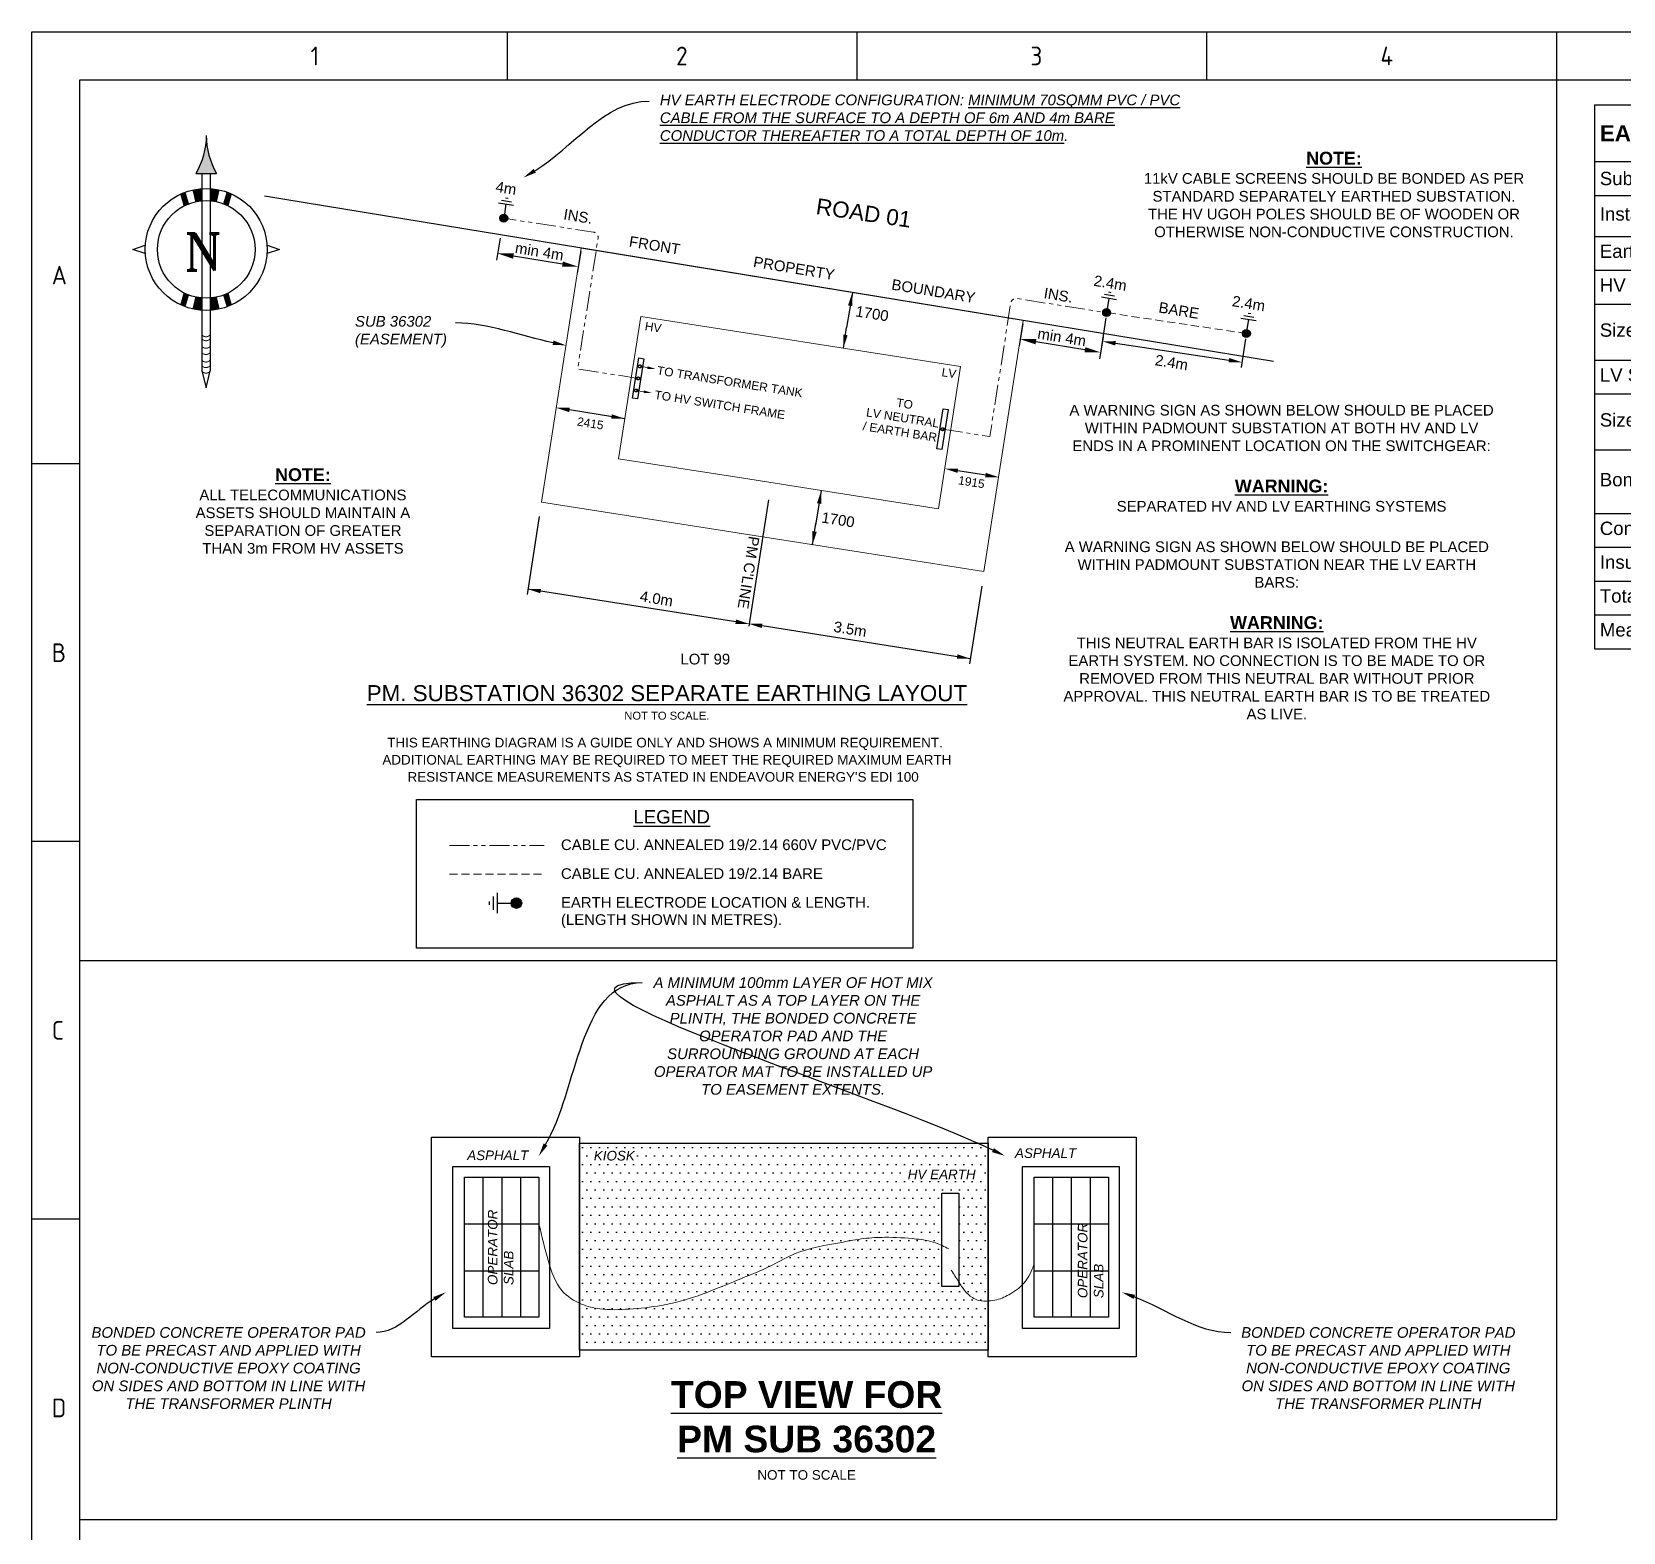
# Paper-space layout 'SHEET 4' of a CAD drawing. Header units: metres, sheet in millimetres. Extents: x -19 to 814, y -3 to 583.
# Drawn here: x -19.4 to 278.8, y 302.3 to 583.4 of the extents above; entities that cross this region are included whole.
import ezdxf
from ezdxf import colors
from ezdxf.entities.mleader import LeaderData, LeaderLine
from ezdxf.enums import TextEntityAlignment as Align
from ezdxf.math import Vec2, Vec3

# ---------------------------------------------------------------- set-up
doc = ezdxf.new("R2010")
doc.units = ezdxf.units.M
for name, pattern in [('DASHED', [0.75, 0.5, -0.25]), ('IE Trench LV', [6.5, 5, -1.5]), ('PHANTOM2', [1.25, 0.625, -0.125, 0.125, -0.125, 0.125, -0.125])]:
    doc.linetypes.add(name, pattern=pattern)
for name, color, linetype in [('_User Miscellaneous1', 7, 'Continuous'), ('_User Miscellaneous_EARTHING', 7, 'Continuous'), ('Notes', 7, 'Continuous'), ('Notes_SP_MISC', 7, 'Continuous'), ('OH_Details_SP_MISC', 7, 'Continuous')]:
    doc.layers.add(name, color=color, linetype=linetype)
doc.layers.add('Cadastre Roads_SP_EXT', color=9, linetype='Continuous', lineweight=5)
doc.styles.add('ARIAL', font='arial.ttf', dxfattribs={"height": 2})
doc.styles.add('iecARIAL', font='arial.ttf', dxfattribs={"height": 2})
doc.styles.add('iecISOCP', font='isocp.shx')
doc.styles.add('Roman', font='romant.shx')
doc.styles.get("Standard").update_dxf_attribs({"font": 'arial.ttf'})
doc.dimstyles.new('GISCAD Dim Style', dxfattribs={"dimtxt": 2.5, "dimasz": 3, "dimexe": 1.25, "dimexo": 0.625, "dimtad": 1, "dimtoh": 1, "dimdec": 1, "dimtxsty": 'ARIAL', "dimcen": 2.5, "dimadec": 0, "dimazin": 0, "dimtfac": 1, "dimtdec": 1, "dimtmove": 0, "dimatfit": 3, "dimfxl": 1.25, "dimarcsym": 0})
pattern_1 = [(0, (352.1004, -47.8962), (0.79375, 1.5875), [0, -1.5875])]

# ---------------------------------------------------------------- blocks, each defined once
blk = doc.blocks.new('A1_FRAME_TITLE')
at = {"layer": 'Notes', "linetype": 'Continuous'}
for p, q in [((89.14, 574.39), (89.14, 583.39)), ((154.65, 574.39), (154.65, 583.39)), ((220.16, 574.39), (220.16, 583.39)), ((285.67, 574.39), (285.67, 583.39)), ((9, 502.43), (0, 502.43)), ((8.99, 431.68), (0, 431.68)), ((8.99, 360.93), (0, 360.93))]:
    blk.add_line(p, q, dxfattribs=at)
at = {"layer": 'Notes', "linetype": 'Continuous', "flags": 128}
for points in [[(0, 583.39), (833.37, 583.39), (833.37, -3.03), (0, -3.03)], [(9, 574.39), (824.37, 574.39), (824.37, 5.97), (9, 5.97)]]:
    blk.add_lwpolyline(points, close=True, dxfattribs=at)
blk.add_attdef('DRAFT_NUM', (29.9, 23.29), '', height=2.5, rotation=90)
at = {"layer": 'Notes', "style": 'iecISOCP'}
for s, p in [('1', (52.24, 577.12)), ('2', (120.7, 577.12)), ('3', (187.09, 577.12)), ('4', (252.67, 577.12)), ('A', (3.74, 536.06)), ('B', (3.74, 465.31)), ('C', (3.74, 394.56)), ('D', (3.74, 323.81))]:
    blk.add_text(s, height=3.5, dxfattribs=at).set_placement(p)
at = {"layer": 'Notes', "style": 'iecISOCP', "flags": 8}
blk.add_attdef('VERSION_NO', text='', height=2.5, rotation=90, dxfattribs=at).set_placement((302.04, 43.81), align=Align.MIDDLE_CENTER)
at = {"layer": 'Notes', "style": 'iecISOCP'}
for tag, p in [('CAP_NO', (513.19, 43.46)), ('IE_NUM', (513.05, 37.81)), ('REF_No_1', (335.24, 32.31)), ('REF_1', (362.52, 32.31)), ('GEN_WO', (441.71, 31.76)), ('HV_SWITCH', (513.46, 32.16)), ('REF_No_2', (335.24, 26.31)), ('REF_2', (362.52, 26.31)), ('OH_WO', (441.71, 25.81)), ('UBD_REF', (513.05, 25.83)), ('REF_No_3', (335.24, 20.31)), ('REF_3', (362.52, 20.31)), ('UG_WO', (441.71, 20.05)), ('GIS_MAP_No', (513.05, 20.04)), ('REF_No_4', (335.24, 14.31)), ('REF_4', (362.52, 14.31)), ('SUB_WO', (441.71, 13.81)), ('HV_OP_DIAG', (513.33, 14.2)), ('LGA', (512.95, 7.78)), ('ExportID', (9.08, 2.39))]:
    blk.add_attdef(tag, p, '', height=2.5, dxfattribs=at)
for tag, height, p in [('T1', 3.5, (684.37, 39.47)), ('T2', 3.5, (684.37, 34.35)), ('scale', 2.5, (567.76, 33.27)), ('T3', 3.5, (684.37, 28.92)), ('DRAWN', 2.5, (567.76, 24.93)), ('T4', 3.5, (684.37, 23.66)), ('T5', 3.5, (684.37, 18.23)), ('REV', 5, (820.05, 17.1)), ('DATE', 2.5, (567.76, 16.88)), ('T6', 3.5, (684.37, 12.97)), ('DESIGN', 2.5, (605.62, 9.15))]:
    blk.add_attdef(tag, text='', height=height, dxfattribs=at).set_placement(p, align=Align.CENTER)
blk.add_attdef('NUM', text='', height=7, dxfattribs=at).set_placement((792.37, 20.12), align=Align.MIDDLE_CENTER)
for tag, p in [('NS', (790.71, 8.12)), ('SHTS', (805.41, 8.12))]:
    blk.add_attdef(tag, text='', height=2.5, dxfattribs=at).set_placement(p, align=Align.MIDDLE)
at = {"layer": 'Notes', "style": 'iecISOCP', "flags": 1}
for tag, p in [('ProjectType', (14.17, -26.8)), ('ProjectNumber', (23.56, -26.82)), ('DrawingNumber', (35.51, -26.8)), ('ProjectDescription', (47.56, -26.83)), ('ExportDate', (60.28, -26.79)), ('ExportUserName', (69.15, -26.8)), ('DesignerCompanyName', (81.48, -26.79)), ('ExportAreaOfInterest', (97.1, -26.81)), ('GIS_SUCCESS', (112, -26.78)), ('CAD_SUCCESS', (121.79, -26.78)), ('DEPOTCODE', (132.11, -26.88)), ('ExportCategories', (140.08, -26.8)), ('Comments', (154.38, -26.88))]:
    blk.add_attdef(tag, p, '', height=1, dxfattribs=at)
blk = doc.blocks.new('NorthPnt 12')
blk.add_hatch(color=256).paths.add_polyline_path([(1.92, -7.1, -0.127271), (0, 0, -0.127271), (-1.92, -7.1)])
for p, q in [((-1.92, -7.1), (1.92, -7.1)), ((11.43, -20.57), (13.72, -21.34)), ((13.72, -21.34), (11.43, -22.1))]:
    blk.add_line(p, q)
for points in [[(0, 0, -0.127271), (-1.92, -7.1, -0.127271)], [(0, 0, 0.127271), (1.92, -7.1, 0.127271)]]:
    blk.add_lwpolyline(points, format="xyb")
for points in [[(-0.84, -7.1), (-0.84, -38.86)], [(0.76, -7.1), (0.76, -38.86)], [(-11.43, -22.1), (-13.72, -21.34), (-11.43, -20.57)], [(-0.84, -38.86), (-0.84, -44.06)], [(0.76, -38.86), (0.76, -44.06)], [(-0.83, -44.06), (-0.03, -47.24), (0.76, -44.06)]]:
    blk.add_lwpolyline(points)
at = {"const_width": 0.183}
for points in [[(-0.84, -37.33, 0.465825), (0.75, -37.33, 0.465825)], [(-0.84, -38.07, 0.465825), (0.75, -38.07, 0.465825)], [(-0.84, -39.48, 0.465825), (0.75, -39.48, 0.465825)], [(-0.84, -40.66, 0.465825), (0.75, -40.66, 0.465825)], [(-0.84, -42.07, 0.465825), (0.75, -42.07, 0.465825)], [(-0.84, -43.1, 0.465825), (0.75, -43.1, 0.465825)], [(-0.84, -44.14, 0.465825), (0.75, -44.14, 0.465825)]]:
    blk.add_lwpolyline(points, format="xyb", dxfattribs=at)
for radius in [11.43, 9.14]:
    blk.add_circle((0, -21.34), radius)
for points in [[(-4.87, -11), (-3.86, -10.64), (-4.24, -13.23), (-3.2, -12.81)], [(-2.57, -10.22), (-0.83, -9.96), (-2.05, -12.45), (-0.83, -12.35)], [(2.51, -10.22), (0.77, -9.96), (1.99, -12.45), (0.77, -12.35)], [(4.8, -11), (3.8, -10.64), (4.18, -13.23), (3.14, -12.81)], [(-4.87, -31.67), (-3.86, -32.03), (-4.24, -29.45), (-3.2, -29.86)], [(4.8, -31.67), (3.8, -32.03), (4.18, -29.45), (3.14, -29.86)], [(-2.57, -32.45), (-0.83, -32.71), (-2.05, -30.22), (-0.83, -30.33)], [(2.51, -32.45), (0.77, -32.71), (1.99, -30.22), (0.77, -30.33)]]:
    blk.add_solid(points)
at = {"color": 7, "style": 'Roman'}
blk.add_text('N', height=6.91, dxfattribs=at).set_placement((-4.19, -25.27), (3.04, -25.27), align=Align.ALIGNED)
blk = doc.blocks.new('m4')
at = {"layer": 'Notes', "color": 7, "linetype": 'Continuous'}
for points in [[(0, -1.95), (0, 0)], [(-1.43, -1.95), (1.43, -1.95)], [(-0.95, -2.52), (0.95, -2.52)], [(-0.24, -3.09), (0.24, -3.09)]]:
    blk.add_lwpolyline(points, dxfattribs=at)
blk = doc.blocks.new('*D81')
at = {"layer": '_User Miscellaneous1', "color": 0, "lineweight": -2, "transparency": 16777216}
for p, q in [((68.4, 544.74), (67.73, 540.65)), ((80.06, 539.89), (70.89, 541.39)), ((83.49, 542.27), (82.82, 538.17))]:
    blk.add_line(p, q, dxfattribs=at)
at = {"layer": '_User Miscellaneous1', "color": 0, "transparency": 16777216}
for points in [[(70.97, 541.89), (70.81, 540.9), (67.93, 541.88)], [(80.14, 540.38), (79.98, 539.4), (83.02, 539.4)]]:
    blk.add_solid(points, dxfattribs=at)
at = {"layer": '_User Miscellaneous1', "color": 0, "transparency": 16777216, "insert": (75.74, 542.25), "char_height": 2, "attachment_point": 5, "rotation": 350.6881, "style": 'ARIAL'}
blk.add_mtext('min 4m', dxfattribs=at)
blk = doc.blocks.new('*D82')
at = {"layer": '_User Miscellaneous1', "color": 0, "lineweight": -2, "transparency": 16777216}
for p, q in [((166.28, 528.69), (165.61, 524.6)), ((177.94, 523.84), (168.77, 525.34)), ((181.37, 526.22), (180.7, 522.12))]:
    blk.add_line(p, q, dxfattribs=at)
at = {"layer": '_User Miscellaneous1', "color": 0, "transparency": 16777216}
for points in [[(168.85, 525.84), (168.69, 524.85), (165.81, 525.83)], [(178.02, 524.33), (177.86, 523.35), (180.9, 523.35)]]:
    blk.add_solid(points, dxfattribs=at)
at = {"layer": '_User Miscellaneous1', "color": 0, "transparency": 16777216, "insert": (173.62, 526.2), "char_height": 2, "attachment_point": 5, "rotation": 350.6881, "style": 'ARIAL'}
blk.add_mtext('min 4m', dxfattribs=at)
blk = doc.blocks.new('*T83')
at = {"layer": 'Notes', "lineweight": -2, "transparency": 16777216}
for p, q in [((0, 0), (186.23, 0)), ((0, 0), (0, -101.89)), ((186.23, 0), (186.23, -101.89)), ((0, -10.62), (186.23, -10.62)), ((132.89, -10.62), (132.89, -101.89)), ((0, -16.96), (186.23, -16.96)), ((0, -24.62), (186.23, -24.62)), ((0, -30.95), (186.23, -30.95)), ((0, -37.3), (186.23, -37.3)), ((0, -47.79), (186.23, -47.79)), ((0, -54.15), (186.23, -54.15)), ((0, -64.63), (186.23, -64.63)), ((0, -76.53), (186.23, -76.53)), ((0, -82.87), (186.23, -82.87)), ((0, -89.2), (186.23, -89.2)), ((0, -95.55), (186.23, -95.55)), ((0, -101.89), (186.23, -101.89))]:
    blk.add_line(p, q, dxfattribs=at)
at = {"layer": 'Notes', "color": 0, "transparency": 16777216, "attachment_point": 4}
for s, insert, char_height, width in [('{\\fArial|b1|i0|c0|p34;EARTHING DATA TO BE CAPTURE TO GIS}', (1, -5.31), 3, 184.2343), ('Substation No. ', (1, -13.79), 2.5, 130.8911), ('36302', (133.89, -13.79), 2.5, 51.3432), ('Installation Type', (1, -20.79), 2.5, 130.8911), ('Underground', (133.89, -20.79), 2.5, 51.3432), ('Earthing System Type', (1, -27.78), 2.5, 130.8911), ('Separate', (133.89, -27.78), 2.5, 51.3432), ('HV Separate Earthing Grid Resistance (Separate Earthing Only)', (1, -34.13), 2.5, 130.8911), ('26 Ohm +/- 5Ohm', (133.89, -34.13), 2.5, 51.3432), ('Size/No. of HV Electrodes (Separate Earthing Only)', (1, -42.55), 2.5, 130.8911), ('2.4 / 1 Electrode', (133.89, -42.55), 2.5, 51.3432), ('LV Separate Earthing Grid Resistance (Separate Earthing Only)', (1, -50.97), 2.5, 130.8911), ('25 Ohm', (133.89, -50.97), 2.5, 51.3432), ('Size/No. of LV Electrodes (Separate Earthing Only)', (1, -59.39), 2.5, 130.8911), ('2.4 / 2 Electrodes', (133.89, -59.39), 2.5, 51.3432), ('70mm² black SDI Cu conductor (19/2.14 Cu OR equivalent)', (133.89, -70.58), 2.5, 51.3432), ('Bonding Conductor Size in mm2 (Insulated/Bare)', (1, -70.58), 2.5, 130.8911), ('Connection Type (CAD or Crimp)', (1, -79.7), 2.5, 130.8911), ('Crimp', (133.89, -79.7), 2.5, 51.3432), ('Insulated depth from Ground Level (in Metres)', (1, -86.03), 2.5, 130.8911), ('6', (133.89, -86.03), 2.5, 51.3432), ('Total length of Earth Electrode System Cable (incl. Insulated & Bare in Metres)', (1, -92.37), 2.5, 130.8911), ('30 (m)', (133.89, -92.37), 2.5, 51.3432), ('Measured Earth Resistance in Ohms (to be measured by L1 ASP on commissioning)', (1, -98.72), 2.5, 130.8911), ('                   Ohm', (133.89, -98.72), 2.5, 51.3432)]:
    blk.add_mtext(s, dxfattribs=dict(at, insert=insert, char_height=char_height, width=width))

psp = doc.layouts.new('SHEET 4')

# ---------------------------------------------------------------- hatches: boundary and pattern name
at = {"layer": '_User Miscellaneous_EARTHING'}
h = psp.add_hatch(dxfattribs=at)
h.set_pattern_fill('DOTS', color=256)
h.set_pattern_definition(pattern_1)
edge = h.paths.add_edge_path()
edge.add_line((151.12, 365.83), (154.34, 365.83))
edge.add_line((154.34, 365.83), (154.34, 349.14))
edge.add_spline(control_points=[(154.34, 349.14), (154.69, 348.58), (155.37, 347.49), (156.62, 346.27), (158.16, 345.58), (159.2, 345.58), (159.8, 345.62)], knot_values=[8.918328, 8.918328, 8.918328, 8.918328, 15.47475, 21.791914, 26.021943, 32.008013, 32.008013, 32.008013, 32.008013], degree=3, periodic=0)
edge.add_line((159.8, 345.62), (159.8, 375.17))
edge.add_line((159.8, 375.17), (83.27, 375.17))
edge.add_line((83.27, 375.17), (83.27, 345.18))
edge.add_spline(control_points=[(83.27, 345.18), (83.38, 345.13), (84.6, 344.6), (87.67, 343.85), (92.76, 344.04), (98.96, 344.67), (105.32, 346.39), (112.15, 349.3), (118.34, 351.64), (124.84, 355.41), (130.84, 356.27), (136.43, 357.38), (141.12, 357.64), (145.59, 357.36), (149.21, 356.85), (150.73, 356.22), (151.12, 356.04)], knot_values=[57.855555, 57.855555, 57.855555, 57.855555, 59.147611, 70.930707, 89.208356, 109.650717, 133.216893, 154.661507, 183.82377, 199.372061, 229.227908, 243.313772, 256.407225, 276.035817, 288.192058, 292.511186, 292.511186, 292.511186, 292.511186], degree=3, periodic=0)
edge.add_line((151.12, 356.04), (151.12, 365.83))
h.paths.add_polyline_path([(144.2, 367.44), (157.9, 367.44), (157.9, 371.15), (144.2, 371.15)], flags=24)
h.paths.add_polyline_path([(85.37, 370.93), (94.14, 370.93), (94.14, 374.64), (85.37, 374.64)], flags=24)
h = psp.add_hatch(dxfattribs=at)
h.set_pattern_fill('DOTS', color=256)
h.set_pattern_definition(pattern_1)
edge = h.paths.add_edge_path()
edge.add_spline(control_points=[(159.8, 345.62), (159.2, 345.58), (158.16, 345.58), (156.62, 346.27), (155.37, 347.49), (154.69, 348.58), (154.34, 349.14)], knot_values=[8.918328, 8.918328, 8.918328, 8.918328, 14.904398, 19.134427, 25.451591, 32.008013, 32.008013, 32.008013, 32.008013], degree=3, periodic=0)
edge.add_line((154.34, 349.14), (154.34, 348.33))
edge.add_line((154.34, 348.33), (151.12, 348.33))
edge.add_line((151.12, 348.33), (151.12, 356.04))
edge.add_spline(control_points=[(151.12, 356.04), (150.73, 356.22), (149.21, 356.85), (145.59, 357.36), (141.12, 357.64), (136.43, 357.38), (130.84, 356.27), (124.84, 355.41), (118.34, 351.64), (112.15, 349.3), (105.32, 346.39), (98.96, 344.67), (92.76, 344.04), (87.67, 343.85), (84.6, 344.6), (83.38, 345.13), (83.27, 345.18)], knot_values=[57.855555, 57.855555, 57.855555, 57.855555, 62.174683, 74.330924, 93.959516, 107.052969, 121.138834, 150.99468, 166.542971, 195.705234, 217.149848, 240.716024, 261.158385, 279.436034, 291.21913, 292.511186, 292.511186, 292.511186, 292.511186], degree=3, periodic=0)
edge.add_line((83.27, 345.18), (83.27, 336.41))
edge.add_line((83.27, 336.41), (159.8, 336.41))
edge.add_line((159.8, 336.41), (159.8, 345.62))
at = {"layer": 'Notes'}
h = psp.add_hatch(color=256, dxfattribs=at)
edge = h.paths.add_edge_path()
edge.add_arc((69.07, 548.5), 0.744, -8.5005, 351.4995)
h = psp.add_hatch(color=256, dxfattribs=at)
edge = h.paths.add_edge_path()
edge.add_arc((182.01, 530.8), 0.744, 170.6881, 530.6881, ccw=False)
h = psp.add_hatch(color=256, dxfattribs=at)
edge = h.paths.add_edge_path()
edge.add_arc((208.19, 526.89), 0.744, -8.5005, 351.4995)
h = psp.add_hatch(color=7, dxfattribs=at)
edge = h.paths.add_edge_path()
edge.add_arc((71.43, 420.16), 0.992, -462.7694, -102.7694)

# ---------------------------------------------------------------- linework, layer by layer
at = {"layer": '_User Miscellaneous1', "flags": 128}
for points in [[(93.18, 514.79), (94.36, 522.31), (95.29, 522.16), (94.12, 514.64)], [(152.34, 512.65), (151.16, 505.13), (150.22, 505.28), (151.4, 512.8)]]:
    psp.add_lwpolyline(points, close=True, dxfattribs=at)
at = {"layer": '_User Miscellaneous1', "linetype": 'IE Trench LV'}
for centre in [(94.24, 518.47), (94.59, 520.72), (93.88, 516.21), (151.28, 508.96)]:
    psp.add_circle(centre, 0.28, dxfattribs=at)
at = {"layer": '_User Miscellaneous_EARTHING'}
for p, q in [((65.17, 368.84), (65.17, 342.58)), ((68.68, 368.84), (68.68, 342.58)), ((72.21, 368.84), (72.21, 342.58)), ((171.88, 368.84), (171.88, 342.58)), ((175.39, 368.84), (175.39, 342.58)), ((178.92, 368.84), (178.92, 342.58)), ((61.7, 360.08), (75.66, 360.08)), ((168.41, 360.08), (182.37, 360.08)), ((61.7, 351.25), (75.66, 351.25)), ((168.41, 351.25), (182.37, 351.25))]:
    psp.add_line(p, q, dxfattribs=at)
for points in [[(266.31, 574.42), (266.31, 304.69)], [(-10.35, 409.43), (266.31, 409.43)], [(-10.35, 304.69), (266.31, 304.69)]]:
    psp.add_lwpolyline(points, dxfattribs=at)
for points in [[(55.55, 376.3), (83.27, 376.3), (83.27, 335.16), (55.55, 335.16)], [(159.8, 376.3), (187.52, 376.3), (187.52, 335.16), (159.8, 335.16)], [(83.27, 375.17), (159.8, 375.17), (159.8, 336.41), (83.27, 336.41)], [(59.51, 370.84), (77.63, 370.84), (77.63, 340.46), (59.51, 340.46)], [(166.22, 370.84), (184.34, 370.84), (184.34, 340.46), (166.22, 340.46)], [(61.7, 368.84), (75.66, 368.84), (75.66, 342.58), (61.7, 342.58)], [(168.41, 368.84), (182.37, 368.84), (182.37, 342.58), (168.41, 342.58)], [(151.12, 365.83), (154.34, 365.83), (154.34, 348.33), (151.12, 348.33)]]:
    psp.add_lwpolyline(points, close=True, dxfattribs=at)
at = {"layer": '_User Miscellaneous_EARTHING', "color": 1, "lineweight": 13}
psp.add_spline([(75.66, 360.08), (77.44, 353.04), (79.97, 347.56), (83.63, 345.03), (87.05, 344.14), (92.53, 344.09), (98.63, 344.79), (105.46, 346.6), (111.45, 348.96), (119.49, 352.41), (123.67, 354.49), (132.37, 356.6), (136.54, 357.3), (140.46, 357.54), (146.34, 357.22), (149.92, 356.52), (152.47, 355.37)], degree=3, dxfattribs=at)
psp.add_open_spline([(152.9, 351.39), (153.36, 350.67), (154.2, 349.37), (155.35, 347.51), (156.62, 346.27), (158.21, 345.56), (159.81, 345.59), (161.88, 345.84), (163.73, 346.76), (165.59, 347.99), (166.95, 349.39), (167.87, 350.99), (168.25, 352.05), (168.41, 352.53)], degree=3, knots=[0, 0, 0, 0, 8.587067, 15.47475, 21.791914, 26.021943, 32.564016, 37.46792, 46.794634, 52.750999, 59.749283, 66.03785, 71.0628, 71.0628, 71.0628, 71.0628], dxfattribs=at)
at = {"layer": 'Notes', "lineweight": 0, "ltscale": 3}
for p, q in [((83.59, 542.88), (166.38, 529.31)), ((166.38, 529.31), (162.09, 501.94)), ((162.09, 501.94), (159.03, 482.3)), ((159.03, 482.3), (76.14, 495.31))]:
    psp.add_line(p, q, dxfattribs=at)
at = {"layer": 'Notes'}
for p, q in [((134.37, 534.54), (133.3, 528.03)), ((132.68, 524.16), (133.3, 528.03)), ((181.87, 529.81), (181.06, 524.43)), ((183.68, 525.05), (204.92, 521.87)), ((208.04, 525.9), (207.24, 520.52)), ((91.72, 510.93), (81.37, 512.58)), ((159.35, 500.35), (154.13, 501.18)), ((118.65, 495.7), (114.95, 472.05)), ((128.55, 497.47), (127.48, 490.95)), ((75.71, 492.57), (73.42, 477.99)), ((126.9, 487.35), (127.54, 491.32)), ((112.52, 472.88), (73.58, 479)), ((158.6, 479.54), (156.31, 464.99)), ((156.46, 465.96), (117.45, 472.1))]:
    psp.add_line(p, q, dxfattribs=at)
at = {"layer": 'Notes', "lineweight": 0}
for p, q in [((94.72, 530.1), (154.66, 520.71)), ((154.66, 520.71), (150.48, 494.04)), ((113.96, 499.76), (90.54, 503.43)), ((130.99, 497.09), (113.96, 499.76)), ((150.48, 494.04), (130.99, 497.09))]:
    psp.add_line(p, q, dxfattribs=at)
at = {"layer": 'Notes', "color": 0, "linetype": 'PHANTOM2', "lineweight": 0, "ltscale": 6}
psp.add_line((58.87, 430.98), (76.65, 430.98), dxfattribs=at)
at = {"layer": 'Notes', "color": 0, "linetype": 'DASHED', "lineweight": 0, "ltscale": 3}
psp.add_line((58.87, 425.57), (76.65, 425.57), dxfattribs=at)
at = {"layer": 'Notes', "linetype": 'PHANTOM2', "lineweight": 0, "ltscale": 6, "flags": 128}
psp.add_lwpolyline([(151.28, 508.96), (160.12, 507.57), (164.05, 532.61, -0.414214), (165.19, 533.44), (182.01, 530.8)], format="xyb", dxfattribs=at)
at = {"layer": 'Notes', "linetype": 'DASHED', "lineweight": 0, "ltscale": 3, "flags": 128}
for points in [[(208.19, 526.89), (182.01, 530.8)], [(94.59, 520.72), (95.98, 520.5), (95.98, 520.5)], [(93.88, 516.21), (95.28, 515.99), (95.28, 515.99)]]:
    psp.add_lwpolyline(points, dxfattribs=at)
at = {"layer": 'Notes', "lineweight": 0, "flags": 128}
psp.add_lwpolyline([(90.54, 503.43), (94.72, 530.1)], dxfattribs=at)
at = {"layer": 'Notes'}
for centre in [(69.07, 548.5), (182.01, 530.8), (208.19, 526.89)]:
    psp.add_circle(centre, 0.744, dxfattribs=at)
at = {"layer": 'Notes', "color": 7}
psp.add_circle((71.43, 420.16), 0.992, dxfattribs=at)
at = {"layer": 'Notes'}
for points in [[(134.38, 532.02), (133.56, 532.16), (134.37, 534.56)], [(132.67, 526.69), (133.49, 526.56), (132.68, 524.16)], [(183.74, 525.46), (183.62, 524.64), (181.21, 525.42)], [(204.98, 522.29), (204.85, 521.46), (207.39, 521.5)], [(96.02, 520.75), (97.47, 520.27), (95.95, 520.26)], [(95.32, 516.24), (96.76, 515.76), (95.24, 515.75)], [(81.44, 512.99), (81.31, 512.17), (78.9, 512.97)], [(89.18, 510.93), (89.31, 511.75), (91.72, 510.95)], [(154.19, 501.59), (154.06, 500.77), (151.66, 501.57)], [(159.24, 499.95), (159.37, 500.77), (161.78, 499.97)], [(128.56, 494.95), (127.74, 495.09), (128.55, 497.49)], [(126.89, 489.87), (127.71, 489.73), (126.9, 487.33)], [(76.04, 479.03), (75.91, 478.21), (73.51, 479.01)], [(112.58, 473.29), (112.45, 472.47), (114.99, 472.49)], [(117.52, 472.51), (117.39, 471.69), (114.99, 472.49)], [(154.06, 466.77), (153.93, 465.95), (156.47, 465.97)]]:
    psp.add_solid(points, dxfattribs=at)
at = {"layer": 'OH_Details_SP_MISC', "color": 7, "linetype": 'Continuous'}
psp.add_lwpolyline([(52.74, 439.55), (145.67, 439.55), (145.67, 411.74), (52.74, 411.74)], close=True, dxfattribs=at)

# ---------------------------------------------------------------- block references
at = {"color": 0}
psp.add_blockref('A1_FRAME_TITLE', (-19.35, 0.02), dxfattribs=at)
psp.add_blockref('*T83', (273.4, 569.71))
at = {"layer": 'Notes', "color": 7}
psp.add_blockref('NorthPnt 12', (13.32, 563.98), dxfattribs=at)
at = {"layer": 'Notes', "extrusion": (0, 0, -1), "zscale": -1, "rotation": 188.5005490676195}
for p in [(-69.18, 549.23), (-208.3, 527.62)]:
    psp.add_blockref('m4', p, dxfattribs=at)
at = {"layer": 'Notes', "extrusion": (0, 0, -1), "xscale": -1, "zscale": -1, "rotation": 189.3119061187327}
psp.add_blockref('m4', (-182.13, 531.53), dxfattribs=at)
at = {"layer": 'Notes', "color": 7, "xscale": 1.333333333333329, "yscale": 1.333333333333329, "zscale": 1.333333333333329, "rotation": 270}
psp.add_blockref('m4', (70.44, 420.16), dxfattribs=at)

# ---------------------------------------------------------------- texts
at = {"layer": '_User Miscellaneous_EARTHING'}
for s, width, insert, char_height, attachment_point in [('{\\fArial|b0|i1|c0|p34;ASPHALT}', 83.9063, (62.21, 373.81), 1.8004, 1), ('{\\fArial|b0|i1|c0|p34;KIOSK}', 83.9063, (85.93, 373.74), 1.8004, 1), ('{\\fArial|b0|i1|c0|p34;ASPHALT}', 83.9063, (164.84, 374.22), 1.8004, 1), ('{\\fArial|b0|i1|c0|p34;HV EARTH}', 83.9063, (144.75, 370.23), 1.8004, 1), ('{\\fArial|b1|i0|c0|p34;\\LTOP VIEW FOR\\PPM SUB 36302\\P\\fArial|b0|i0|c0|p34;\\H0.36x;\\lNOT TO SCALE}', 67.5364, (125.8, 321.34), 5, 5)]:
    psp.add_mtext_dynamic_manual_height_columns(s, width=width, gutter_width=4, heights=[0], dxfattribs=dict(at, insert=insert, char_height=char_height, attachment_point=attachment_point))
at = {"layer": '_User Miscellaneous_EARTHING', "char_height": 1.8004, "attachment_point": 1, "rotation": 90}
for insert in [(66.08, 348.6), (176.61, 346.14)]:
    psp.add_mtext_dynamic_manual_height_columns('{\\fArial|b0|i1|c0|p34;OPERATOR\\PSLAB}', width=83.9063, gutter_width=4, heights=[0], dxfattribs=dict(at, insert=insert))
at = {"layer": 'Cadastre Roads_SP_EXT'}
psp.add_text('ROAD 01', height=3, rotation=351.6706, dxfattribs=at).set_placement((127.41, 549.3))
at = {"layer": 'Notes', "style": 'ARIAL'}
for s, height, rotation, p in [('FRONT                  PROPERTY              BOUNDARY', 2, 350.6881, (92.42, 543.2)), ('HV', 1.6, 351.0613, (95.4, 527.52)), ('LV', 1.6, 351.0613, (151, 518.91)), ("PM C'LINE", 2, 261.0938, (115, 489.03))]:
    psp.add_text(s, height=height, rotation=rotation, dxfattribs=at).set_placement(p)
for s, height, p in [('%%UPM. SUBSTATION 36302 SEPARATE EARTHING LAYOUT', 3, (99.62, 457.1)), ('NOT TO SCALE.', 1.5, (99.62, 454.08))]:
    psp.add_text(s, height=height, dxfattribs=at).set_placement(p, align=Align.BOTTOM_CENTER)
for s, height, p in [('THIS EARTHING DIAGRAM IS A GUIDE ONLY AND SHOWS A MINIMUM REQUIREMENT. ', 1.8, (99.62, 450.23)), ('ADDITIONAL EARTHING MAY BE REQUIRED TO MEET THE REQUIRED MAXIMUM EARTH', 1.8, (99.62, 447.02)), ("RESISTANCE MEASUREMENTS AS STATED IN ENDEAVOUR ENERGY'S EDI 100  ", 1.8, (99.62, 443.81)), ('%%ULEGEND', 2.5, (100.52, 436.33))]:
    psp.add_text(s, height=height, dxfattribs=at).set_placement(p, align=Align.MIDDLE_CENTER)
at = {"layer": 'Notes', "color": 7, "style": 'ARIAL'}
for s, p in [('CABLE CU. ANNEALED 19/2.14 660V PVC/PVC', (79.78, 430.1)), ('CABLE CU. ANNEALED 19/2.14 BARE', (79.78, 424.69)), ('EARTH ELECTRODE LOCATION & LENGTH.', (79.78, 419.29)), ('(LENGTH SHOWN IN METRES).', (79.78, 416.07))]:
    psp.add_text(s, height=2, dxfattribs=at).set_placement(p)
at = {"layer": 'Notes', "attachment_point": 5, "style": 'ARIAL'}
for s, insert, char_height, rotation in [('4m', (69.5, 554.13), 2, 350.6881), ('INS.', (82.99, 548.83), 2, 350.6881), ('2.4m', (182.69, 536.33), 2, 350.6881), ('INS.', (172.96, 534.06), 2, 350.6881), ('2.4m', (208.62, 532.52), 2, 350.6881), ('1700', (138.07, 530.61), 2, 351.0613), ('BARE', (195.55, 531.22), 2, 350.6881), ('2.4m', (194.17, 521.46), 2, 350.6881), ('2415', (85.29, 510.05), 1.6, 351.0613), ('1915', (156.69, 499.04), 1.6, 351.0613), ('1700', (131.7, 491.98), 2, 351.0613), ('4.0m', (97.68, 477.2), 2, 350.6881), ('3.5m', (133.96, 471.49), 2, 350.6881)]:
    psp.add_mtext(s, dxfattribs=dict(at, insert=insert, char_height=char_height, rotation=rotation))
at = {"layer": 'Notes', "linetype": 'IE Trench LV', "char_height": 1.6, "attachment_point": 1, "rotation": 351.0613, "style": 'ARIAL'}
for s, insert, width in [('TO TRANSFORMER TANK', (97.92, 520.8), 27.5794), ('TO HV SWITCH FRAME', (97.46, 516.25), 24.6065), ('\\pi5.5354;TO\\P\\pi0.23883;LV NEUTRAL \\P\\pi0.008;/ EARTH BAR', (137.3, 515.63), 14.022)]:
    psp.add_mtext(s, dxfattribs=dict(at, insert=insert, width=width))
at = {"layer": 'Notes_SP_MISC', "insert": (94.42, 466.88), "char_height": 2, "attachment_point": 1, "style": 'iecARIAL'}
psp.add_mtext_dynamic_manual_height_columns('\\pi6.9666; LOT 99', width=23.9046, gutter_width=10, heights=[0], dxfattribs=at)

# ---------------------------------------------------------------- dimensions: what is measured, and where the dimension line sits
at = {"layer": '_User Miscellaneous1'}
for p1, p2, picture, middle in [((83.59, 542.88), (68.5, 545.36), '*D81', (75.74, 542.25)), ((181.47, 526.83), (166.38, 529.31), '*D82', (173.62, 526.2))]:
    dim = psp.add_aligned_dim(p1=p1, p2=p2, distance=3.53, text='min 4m', dimstyle='GISCAD Dim Style', dxfattribs=at)
    dim.commit()
    dim.dimension.update_dxf_attribs({"geometry": picture, "text_midpoint": middle})

# ---------------------------------------------------------------- next in the draw order: leaders
at = {"layer": 'Notes_SP_MISC'}
ml = psp.add_multileader_mtext('Standard', dxfattribs=at)
ml.set_content('{\\fArial|b0|i1|c0|p34;HV EARTH ELECTRODE CONFIGURATION: \\LMINIMUM 70SQMM PVC / PVC CABLE FROM THE SURFACE TO A DEPTH OF 6m AND 4m BARE CONDUCTOR THEREAFTER TO A TOTAL DEPTH OF 10m\\l.}', color=256)
ml.set_leader_properties(color=256, linetype='ByLayer', lineweight=-1)
ml.build(insert=Vec2(0, 0))
ml.multileader.update_dxf_attribs({"leader_type": 2, "dogleg_length": 3, "arrow_head_size": 2.5})
ctx = ml.context
ctx.base_point, ctx.char_height, ctx.arrow_head_size, ctx.plane_origin = Vec3(96.31, 570.45), 2, 2.5, Vec3(55.81, 432.32)
notes = []
notes.append((ctx, [(0, (1, 1, 0), (93.31, 570.45), (1, 0), 3, [(1, [(72.74, 556.09)], 0, [])])]))
ctx.mtext.insert, ctx.mtext.width, ctx.mtext.defined_height, ctx.mtext.flow_direction = Vec3(98.31, 571.65), 99.869, 25.84, 5
ctx.mtext.has_bg_fill, ctx.mtext.bg_color, ctx.mtext.bg_scale_factor, ctx.mtext.bg_transparency, ctx.mtext.use_window_bg_color = 1, -1027028792, 1.5, 0, 1
ml = psp.add_multileader_mtext('Standard', dxfattribs=at)
ml.set_content('{\\fArial|b0|i1|c0|p34;\\C7;SUB 36302\\P(EASEMENT)}', color=256)
ml.set_leader_properties(color=256, linetype='ByLayer', lineweight=-1)
ml.build(insert=Vec2(0, 0))
ml.multileader.update_dxf_attribs({"leader_type": 2, "dogleg_length": 3, "arrow_head_size": 2.5})
ctx = ml.context
ctx.base_point, ctx.char_height, ctx.arrow_head_size, ctx.plane_origin = Vec3(39.19, 528.87), 2, 2.5, Vec3(153.63, 713.47)
notes.append((ctx, [(0, (1, 1, 0), (63.02, 528.87), (-1, 0), 3, [(0, [(80.74, 524.67)], 0, [])])]))
ctx.mtext.insert, ctx.mtext.width, ctx.mtext.flow_direction = Vec3(41.19, 530.17), 16.1441, 5
ctx.mtext.has_bg_fill, ctx.mtext.bg_color, ctx.mtext.bg_scale_factor, ctx.mtext.bg_transparency, ctx.mtext.use_window_bg_color = 1, -1027028792, 1.5, 0, 1
ml = psp.add_multileader_mtext('Standard', dxfattribs=at)
ml.set_content('{\\fArial|b0|i1|c0|p34;\\C7;A MINIMUM 100mm LAYER OF HOT MIX ASPHALT AS A TOP LAYER ON THE PLINTH, THE BONDED CONCRETE OPERATOR PAD AND THE SURROUNDING GROUND AT EACH OPERATOR MAT TO BE INSTALLED UP TO EASEMENT EXTENTS.}', color=256)
ml.set_leader_properties(color=256, linetype='ByLayer', lineweight=-1)
ml.build(insert=Vec2(0, 0))
ml.multileader.update_dxf_attribs({"leader_type": 2, "dogleg_length": 3, "arrow_head_size": 2.5})
ctx = ml.context
ctx.base_point, ctx.char_height, ctx.arrow_head_size, ctx.plane_origin = Vec3(94.97, 405.26), 2, 2.5, Vec3(171.4, 669.59)
ctx.text_align_type = 1
notes.append((ctx, [(1, (1, 1, 0), (91.97, 405.26), (1, 0), 3, [(0, [(162.96, 372.8)], 0, []), (1, [(75.62, 372.78)], 0, [])])]))
ctx.mtext.insert, ctx.mtext.width, ctx.mtext.alignment, ctx.mtext.flow_direction = Vec3(123.27, 406.27), 52.6847, 2, 5
ctx.mtext.has_bg_fill, ctx.mtext.bg_color, ctx.mtext.bg_scale_factor, ctx.mtext.bg_transparency, ctx.mtext.use_window_bg_color = 1, -1027028792, 1.5, 0, 1
ml = psp.add_multileader_mtext('Standard', dxfattribs=at)
ml.set_content('{\\fArial|b0|i1|c0|p34;\\C7;BONDED CONCRETE OPERATOR PAD TO BE PRECAST AND APPLIED WITH NON-CONDUCTIVE EPOXY COATING ON SIDES AND BOTTOM IN LINE WITH THE TRANSFORMER PLINTH}', color=256)
ml.set_leader_properties(color=256, linetype='ByLayer', lineweight=-1)
ml.build(insert=Vec2(0, 0))
ml.multileader.update_dxf_attribs({"leader_type": 2, "dogleg_length": 3, "arrow_head_size": 2.5})
ctx = ml.context
ctx.base_point, ctx.char_height, ctx.arrow_head_size, ctx.plane_origin = Vec3(-10.1, 339.69), 2, 2.5, Vec3(66.33, 604.03)
ctx.text_align_type = 1
notes.append((ctx, [(0, (1, 1, 0), (48.13, 339.69), (-1, 0), 3, [(0, [(58.23, 347.25)], 0, [])])]))
ctx.mtext.insert, ctx.mtext.width, ctx.mtext.alignment, ctx.mtext.flow_direction = Vec3(17.51, 340.71), 52.6847, 2, 5
ctx.mtext.has_bg_fill, ctx.mtext.bg_color, ctx.mtext.bg_scale_factor, ctx.mtext.bg_transparency, ctx.mtext.use_window_bg_color = 1, -1027028792, 1.5, 0, 1
ml = psp.add_multileader_mtext('Standard', dxfattribs=at)
ml.set_content('{\\fArial|b0|i1|c0|p34;\\C7;BONDED CONCRETE OPERATOR PAD TO BE PRECAST AND APPLIED WITH NON-CONDUCTIVE EPOXY COATING ON SIDES AND BOTTOM IN LINE WITH THE TRANSFORMER PLINTH}', color=256)
ml.set_leader_properties(color=256, linetype='ByLayer', lineweight=-1)
ml.build(insert=Vec2(0, 0))
ml.multileader.update_dxf_attribs({"leader_type": 2, "dogleg_length": 3, "arrow_head_size": 2.5})
ctx = ml.context
ctx.base_point, ctx.char_height, ctx.arrow_head_size, ctx.plane_origin = Vec3(205.28, 339.69), 2, 2.5, Vec3(281.71, 604.03)
ctx.text_align_type = 1
notes.append((ctx, [(1, (1, 1, 0), (202.28, 339.69), (1, 0), 3, [(0, [(184.84, 347.25)], 0, [])])]))
ctx.mtext.insert, ctx.mtext.width, ctx.mtext.alignment, ctx.mtext.flow_direction = Vec3(232.9, 340.71), 52.6847, 2, 5
ctx.mtext.has_bg_fill, ctx.mtext.bg_color, ctx.mtext.bg_scale_factor, ctx.mtext.bg_transparency, ctx.mtext.use_window_bg_color = 1, -1027028792, 1.5, 0, 1
for ctx, leaders in notes:
    for number, flags, end, landing, length, lines in leaders:
        leader = LeaderData()
        leader.index, (leader.has_last_leader_line, leader.has_dogleg_vector, leader.attachment_direction) = number, flags
        leader.last_leader_point, leader.dogleg_vector, leader.dogleg_length = Vec3(end), Vec3(landing), length
        for number, points, colour, breaks in lines:
            line = LeaderLine()
            line.index, line.vertices, line.color, line.breaks = number, Vec3.list(points), colors.encode_raw_color(colour), breaks
            leader.lines.append(line)
        ctx.leaders.append(leader)

# ---------------------------------------------------------------- next in the draw order: linework, layer by layer
at = {"layer": 'Notes'}
psp.add_line((213.24, 521.63), (24.22, 552.62), dxfattribs=at)
at = {"layer": 'Notes', "lineweight": 0, "ltscale": 3}
psp.add_line((83.59, 542.88), (76.14, 495.31), dxfattribs=at)
at = {"layer": 'Notes', "linetype": 'PHANTOM2', "lineweight": 0, "ltscale": 6, "flags": 128}
psp.add_lwpolyline([(94.24, 518.47), (82.9, 520.25), (86.73, 544.72, 0.414214), (85.9, 545.87), (69.07, 548.5)], format="xyb", dxfattribs=at)

# ---------------------------------------------------------------- next in the draw order: leaders
at = {"layer": 'Notes'}
ml = psp.add_multileader_mtext('Standard', dxfattribs=at)
ml.set_content('{\\fArial|b1|i0|c0|p34;\\H1.2x;\\LNOTE:}\\P11kV CABLE SCREENS SHOULD BE BONDED AS PER STANDARD SEPARATELY EARTHED SUBSTATION.\\PTHE HV UGOH POLES SHOULD BE OF WOODEN OR OTHERWISE NON-CONDUCTIVE CONSTRUCTION.', color=256)
ml.set_leader_properties()
ml.build(insert=Vec2(0, 0))
ml.multileader.update_dxf_attribs({"leader_type": 2, "has_text_frame": 1})
ctx = ml.context
ctx.base_point, ctx.char_height, ctx.plane_origin = Vec3(187.14, 559.92), 2, Vec3(32.74, 529.18)
ctx.text_align_type = 1
notes = []
notes.append((ctx, [(0, (0, 0, 0), (0, 0), (1, 0), 1, [])]))
ctx.mtext.insert, ctx.mtext.width, ctx.mtext.alignment, ctx.mtext.flow_direction = Vec3(224.6, 560.94), 71.8721, 2, 5
ml = psp.add_multileader_mtext('Standard', dxfattribs=at)
ml.set_content('A WARNING SIGN AS SHOWN BELOW SHOULD BE PLACED WITHIN PADMOUNT SUBSTATION AT BOTH HV AND LV ENDS IN A PROMINENT LOCATION ON THE SWITCHGEAR: {\\fArial|b1|i0|c0|p34;\\H1.2x;\\L\\P\\P\\pxqc;WARNING:}\\PSEPARATED HV AND LV EARTHING SYSTEMS', color=256)
ml.set_leader_properties()
ml.build(insert=Vec2(0, 0))
ml.multileader.update_dxf_attribs({"leader_type": 2, "has_text_frame": 1})
ctx = ml.context
ctx.base_point, ctx.char_height, ctx.plane_origin = Vec3(173.11, 512.5), 2, Vec3(5.49, 481.76)
ctx.text_align_type = 1
notes.append((ctx, [(0, (0, 0, 0), (0, 0), (1, 0), 1, [])]))
ctx.mtext.insert, ctx.mtext.width, ctx.mtext.alignment, ctx.mtext.flow_direction = Vec3(214.78, 513.52), 79.3583, 2, 5
ml = psp.add_multileader_mtext('Standard', dxfattribs=at)
ml.set_content('{\\fArial|b1|i0|c0|p34;\\H1.2x;\\LNOTE:}\\PALL TELECOMMUNICATIONS ASSETS SHOULD MAINTAIN A SEPARATION OF GREATER THAN 3m FROM HV ASSETS', color=256)
ml.set_leader_properties()
ml.build(insert=Vec2(0, 0))
ml.multileader.update_dxf_attribs({"leader_type": 2, "has_text_frame": 1})
ctx = ml.context
ctx.base_point, ctx.char_height, ctx.plane_origin = Vec3(6.96, 500.62), 2, Vec3(-103.32, 469.88)
ctx.text_align_type = 1
notes.append((ctx, [(0, (0, 0, 0), (0, 0), (1, 0), 1, [])]))
ctx.mtext.insert, ctx.mtext.width, ctx.mtext.alignment, ctx.mtext.flow_direction = Vec3(31.44, 501.64), 45.121, 2, 5
ml = psp.add_multileader_mtext('Standard', dxfattribs=at)
ml.set_content('A WARNING SIGN AS SHOWN BELOW SHOULD BE PLACED WITHIN PADMOUNT SUBSTATION NEAR THE LV EARTH BARS: {\\fArial|b1|i0|c0|p34;\\H1.2x;\\L\\P\\P\\pxqc;WARNING:}\\PTHIS NEUTRAL EARTH BAR IS ISOLATED FROM THE HV EARTH SYSTEM. NO CONNECTION IS TO BE MADE TO OR REMOVED FROM THIS NEUTRAL BAR WITHOUT PRIOR APPROVAL. THIS NEUTRAL EARTH BAR IS TO BE TREATED AS LIVE.', color=256)
ml.set_leader_properties()
ml.build(insert=Vec2(0, 0))
ml.multileader.update_dxf_attribs({"leader_type": 2, "has_text_frame": 1})
ctx = ml.context
ctx.base_point, ctx.char_height, ctx.plane_origin = Vec3(170.12, 486.91), 2, Vec3(-37.18, 456.17)
ctx.text_align_type = 1
notes.append((ctx, [(0, (0, 0, 0), (0, 0), (1, 0), 1, [])]))
ctx.mtext.insert, ctx.mtext.width, ctx.mtext.alignment, ctx.mtext.flow_direction = Vec3(213.89, 487.93), 83.5163, 2, 5
for ctx, leaders in notes:
    for number, flags, end, landing, length, lines in leaders:
        leader = LeaderData()
        leader.index, (leader.has_last_leader_line, leader.has_dogleg_vector, leader.attachment_direction) = number, flags
        leader.last_leader_point, leader.dogleg_vector, leader.dogleg_length = Vec3(end), Vec3(landing), length
        for number, points, colour, breaks in lines:
            line = LeaderLine()
            line.index, line.vertices, line.color, line.breaks = number, Vec3.list(points), colors.encode_raw_color(colour), breaks
            leader.lines.append(line)
        ctx.leaders.append(leader)

doc.saveas('drawing.dxf')
